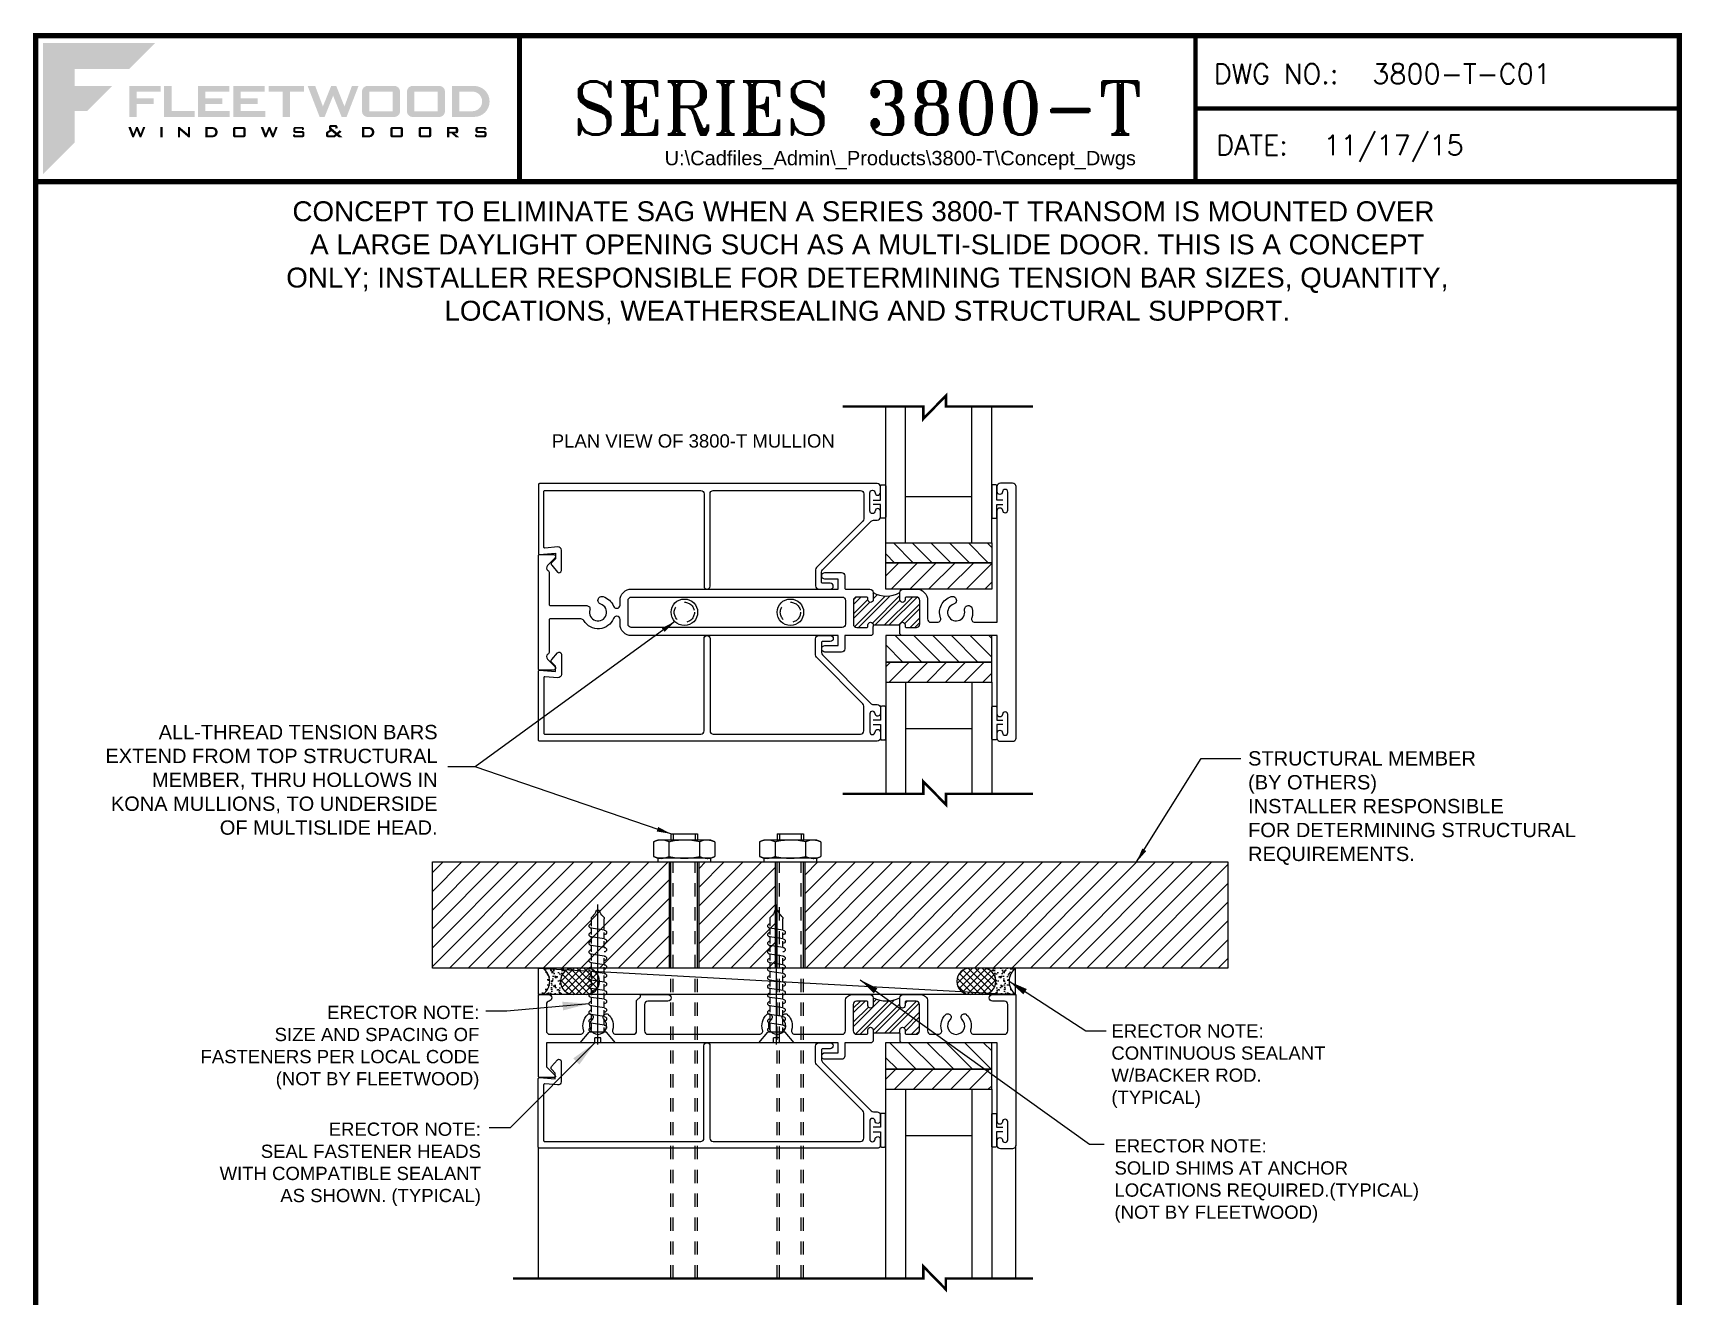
# Model space of a CAD drawing. Extents: x -8.2 to 7.4, y 38.5 to 59.2.
# Drawn here: x -8.16 to 7.39, y 47.28 to 59.18 of the extents above; entities that cross this region are included whole.
import ezdxf
from ezdxf.enums import TextEntityAlignment as Align

# ---------------------------------------------------------------- set-up
doc = ezdxf.new("R2010")
doc.units = 0
doc.header["$MEASUREMENT"] = 0
doc.linetypes.add('HIDDEN', pattern=[0.075, 0.05, -0.025])
doc.linetypes.add('HIDDEN2', pattern=[0.1875, 0.125, -0.0625])
doc.layers.get('0').update_dxf_attribs({"linetype": 'CONTINUOUS'})
for name, color, linetype in [('DIM', 7, 'CONTINUOUS'), ('FRAME', 1, 'CONTINUOUS'), ('GASKET', 1, 'CONTINUOUS'), ('GLASS', 7, 'CONTINUOUS'), ('HATCH1', 4, 'CONTINUOUS'), ('MISC', 7, 'CONTINUOUS'), ('SEAL', 7, 'CONTINUOUS'), ('SEALANT', 1, 'CONTINUOUS'), ('SETTING BLOCKS', 7, 'CONTINUOUS'), ('TEXT', 7, 'CONTINUOUS')]:
    doc.layers.add(name, color=color, linetype=linetype)
doc.styles.add('ROMANS', font='romans')
doc.styles.add('ROMANT', font='romant')
doc.styles.get("Standard").update_dxf_attribs({"font": 'arial.ttf'})
doc.dimstyles.new('ARROW', dxfattribs={"dimscale": 24, "dimtxt": 0.18, "dimasz": 0.25, "dimexe": 0.18, "dimexo": 0.0625, "dimgap": 0.09, "dimtad": 0, "dimtih": 1, "dimtoh": 1, "dimdec": 4, "dimzin": 0, "dimdsep": 46, "dimtxsty": 'Standard', "dimcen": 0.09, "dimadec": 0, "dimazin": 0, "dimtfac": 1, "dimtdec": 4, "dimtofl": 0, "dimtmove": 0, "dimatfit": 3, "dimfxl": 0, "dimtolj": 1, "dimtzin": 0, "dimarcsym": 0})
doc.dimstyles.new('FULL SCALE', dxfattribs={"dimscale": 0.75, "dimtxt": 0.18, "dimasz": 0.18, "dimexe": 0.18, "dimexo": 0.0625, "dimgap": 0.09, "dimtad": 0, "dimtih": 1, "dimtoh": 1, "dimdec": 3, "dimzin": 0, "dimdsep": 46, "dimtxsty": 'Standard', "dimcen": 0.09, "dimadec": 0, "dimazin": 0, "dimtfac": 1, "dimtdec": 3, "dimtofl": 0, "dimtmove": 0, "dimatfit": 3, "dimfxl": 0, "dimtolj": 1, "dimtzin": 0, "dimarcsym": 0})
doc.dimstyles.get("Standard").update_dxf_attribs({"dimtxt": 0.18, "dimasz": 0.18, "dimexe": 0.18, "dimexo": 0.0625, "dimgap": 0.09, "dimtad": 0, "dimtih": 1, "dimtoh": 1, "dimdec": 4, "dimzin": 0, "dimdsep": 46, "dimtxsty": 'Standard', "dimcen": 0.09, "dimadec": 0, "dimazin": 0, "dimtfac": 1, "dimtdec": 4, "dimtofl": 0, "dimtmove": 0, "dimatfit": 3, "dimfxl": 0, "dimtolj": 1, "dimtzin": 0, "dimarcsym": 0})

# ---------------------------------------------------------------- blocks, each defined once
blk = doc.blocks.new('3805 BLOCK FRAME')
h = blk.add_hatch()
h.set_pattern_fill('ANSI32', color=256, scale=0.25, style=0)
h.set_pattern_definition([(45, (-4.16348, -5.189), (-0.0662913, 0.0662913), []), (45, (-4.11928, -5.189), (-0.0662913, 0.0662913), [])])
h.paths.add_polyline_path([(-0.819, 1.361, 0.414214), (-0.85, 1.392), (-0.946, 1.392, 0.414214), (-0.956, 1.382), (-0.956, 1.351, -0.414214), (-0.98, 1.326, -0.414214), (-1.005, 1.351), (-1.005, 1.423, -0.235384), (-1.256, 1.423), (-1.256, 1.351, -0.414214), (-1.282, 1.326, -0.414214), (-1.306, 1.351), (-1.306, 1.382, 0.414214), (-1.316, 1.392), (-1.413, 1.392, 0.414214), (-1.444, 1.361), (-1.444, 1.111, 0.414214), (-1.413, 1.08), (-1.316, 1.08, 0.414214), (-1.306, 1.09), (-1.306, 1.121, -0.414214), (-1.282, 1.146, -0.414214), (-1.256, 1.121), (-1.256, 1.09), (-1.005, 1.09), (-1.005, 1.121, -0.414214), (-0.98, 1.146, -0.414214), (-0.956, 1.121), (-0.956, 1.09, 0.414214), (-0.946, 1.08), (-0.85, 1.08, 0.414214), (-0.819, 1.111)])
for q in [(-1.256, 1.09), (-1.005, 1.015)]:
    blk.add_line((-1.005, 1.09), q)
blk.add_lwpolyline([(-3.452, 1.454), (-3.193, 1.454, -0.414214), (-3.162, 1.423, -0.414214), (-3.193, 1.392), (-3.381, 1.392, 0.414214), (-3.412, 1.361), (-3.412, 1.111, 0.414214), (-3.381, 1.08), (-2.329, 1.08, 0.5024), (-2.299, 1.12, -0.280293), (-2.262, 1.264, -0.498955), (-2.213, 1.256, -0.334263), (-2.219, 1.219, 2.470836), (-2.106, 1.219, -0.334263), (-2.112, 1.256, -0.498955), (-2.063, 1.264, -0.280293), (-2.026, 1.12, 0.5024), (-1.996, 1.08), (-1.549, 1.08, 0.414214), (-1.518, 1.111), (-1.518, 1.392, -0.414214), (-1.456, 1.454), (-1.287, 1.454, -0.414214), (-1.256, 1.423), (-1.256, 1.351, -0.414214), (-1.282, 1.326, -0.414214), (-1.306, 1.351), (-1.306, 1.382, 0.414214), (-1.316, 1.392), (-1.413, 1.392, 0.414214), (-1.444, 1.361), (-1.444, 1.111, 0.414214), (-1.413, 1.08), (-1.316, 1.08, 0.414214), (-1.306, 1.09), (-1.306, 1.121, -0.414214), (-1.282, 1.146, -0.414214), (-1.256, 1.121), (-1.256, 1.09), (-1.256, 1.015), (-1.271, 1), (-1.524, 1), (-1.524, 0.875, -0.414214), (-1.556, 0.844), (-1.711, 0.844, -0.414214), (-1.742, 0.875, -0.414214), (-1.711, 0.906), (-1.586, 0.906), (-1.586, 1), (-4.338, 1), (-4.338, 0.776, 0.198912), (-4.335, 0.769), (-4.255, 0.69, -0.668179), (-4.263, 0.673), (-4.403, 0.673, -0.414214), (-4.412, 0.683), (-4.412, 1.444, -0.414214), (-4.403, 1.454), (-4.319, 1.454, -0.414214), (-4.287, 1.423, -0.358249), (-4.312, 1.393, 0.358249), (-4.338, 1.362), (-4.338, 1.111, 0.414214), (-4.306, 1.08), (-4.017, 1.08, 0.5024), (-3.987, 1.12, -0.280293), (-3.95, 1.264, -0.498955), (-3.901, 1.256), (-3.901, 1.256, -0.334263), (-3.907, 1.219, 2.470836), (-3.794, 1.219, -0.334263), (-3.8, 1.256), (-3.8, 1.256, -0.498955), (-3.751, 1.264, -0.280293), (-3.714, 1.12, 0.5024), (-3.684, 1.08), (-3.518, 1.08, 0.414214), (-3.487, 1.111), (-3.487, 1.399), (-3.452, 1.434)], format="xyb", close=True)
blk.add_lwpolyline([(-1.005, 1.09), (-1.005, 1.121, -0.414214), (-0.98, 1.146, -0.414214), (-0.956, 1.121), (-0.956, 1.09, 0.414214), (-0.946, 1.08), (-0.85, 1.08, 0.414214), (-0.819, 1.111), (-0.819, 1.361, 0.414214), (-0.85, 1.392), (-0.946, 1.392, 0.414214), (-0.956, 1.382), (-0.956, 1.351, -0.414214), (-0.98, 1.326), (-0.98, 1.326, -0.414214), (-1.005, 1.351), (-1.005, 1.423, -0.414214), (-0.975, 1.454), (-0.806, 1.454, -0.414214), (-0.744, 1.392), (-0.744, 1.111, 0.414214), (-0.712, 1.08), (-0.641, 1.08, 0.5024), (-0.611, 1.12, -0.280293), (-0.574, 1.264, -0.498955), (-0.525, 1.256), (-0.525, 1.256, -0.334263), (-0.531, 1.219, 2.470836), (-0.418, 1.219, -0.334263), (-0.424, 1.256, -0.498955), (-0.375, 1.264, -0.280293), (-0.338, 1.12, 0.5024), (-0.308, 1.08), (-0.018, 1.08, 0.414214), (0.013, 1.111), (0.013, 1.361, 0.414214), (-0.018, 1.392), (-0.131, 1.392, -0.414214), (-0.162, 1.423, -0.414214), (-0.131, 1.454), (0.088, 1.454), (0.088, 0.031, -0.414214), (0.056, 0), (-0.056, 0, -0.414214), (-0.087, 0.031), (-0.087, 0.083, -0.414214), (-0.062, 0.107), (-0.062, 0.107, -0.399638), (-0.038, 0.084, 0.399638), (-0.013, 0.06), (-0.013, 0.06, 0.414214), (0.013, 0.085), (0.013, 0.255, 0.414214), (-0.013, 0.28), (-0.013, 0.28, 0.399638), (-0.038, 0.256, -0.399638), (-0.062, 0.232, -0.414214), (-0.087, 0.257), (-0.087, 0.309), (-0.087, 1), (-0.99, 1), (-1.005, 1.015)], format="xyb")
blk.add_arc((-1.131, 1.675), 0.281, 243.5092, 296.4908)
blk = doc.blocks.new('A$C3BF656AD')
at = {"layer": 'SETTING BLOCKS'}
h = blk.add_hatch(dxfattribs=at)
h.set_pattern_fill('ANSI31', color=256, scale=0.25, angle=90, style=0)
h.set_pattern_definition([(135, (0.820812, -8.054306), (-0.02209709, -0.02209709), [])])
h.paths.add_polyline_path([(0, 0.0625), (0.25, 0.0625), (0.25, 0.1095), (0, 0.1095)])
h = blk.add_hatch(dxfattribs=at)
h.set_pattern_fill('ANSI31', color=256, scale=0.25, style=0)
h.set_pattern_definition([(45, (-2.098375, -8.085556), (-0.02209709, 0.02209709), [])])
h.paths.add_polyline_path([(0, 0), (0.25, 0), (0.25, 0.0625), (0, 0.0625)])
for points in [[(0, 0.0625), (0, 0.1095), (0.25, 0.1095), (0.25, 0.0625)], [(0, 0), (0, 0.0625), (0.25, 0.0625), (0.25, 0)]]:
    blk.add_lwpolyline(points, close=True, dxfattribs=at)
blk = doc.blocks.new('3806 MULLION')
h = blk.add_hatch()
h.set_pattern_fill('ANSI32', color=256, scale=0.25, style=0)
h.set_pattern_definition([(45, (-1.96831, -4.979215), (-0.0662913, 0.0662913), []), (45, (-1.92411, -4.979215), (-0.0662913, 0.0662913), [])])
h.paths.add_polyline_path([(-1.369, 0.094, -0.414214), (-1.394, 0.118), (-1.394, 0.134, 0.414214), (-1.404, 0.144), (-1.5, 0.144, 0.414214), (-1.531, 0.113), (-1.531, -0.113, 0.414214), (-1.5, -0.143), (-1.404, -0.143, 0.414214), (-1.394, -0.133), (-1.394, -0.118, -0.414214), (-1.369, -0.094, -0.414214), (-1.344, -0.118), (-1.093, -0.118, -0.414214), (-1.068, -0.094, -0.414214), (-1.043, -0.118), (-1.043, -0.133, 0.414214), (-1.033, -0.143), (-0.937, -0.143, 0.414214), (-0.906, -0.113), (-0.906, 0.113, 0.414214), (-0.937, 0.144), (-1.033, 0.144, 0.414214), (-1.043, 0.134), (-1.043, 0.118, -0.414214), (-1.068, 0.094, -0.414214), (-1.093, 0.118), (-1.093, 0.188, -0.275826), (-1.344, 0.188), (-1.344, 0.118, -0.414214)])
for p, q in [((-1.344, -0.118), (-1.093, -0.118)), ((-1.344, -0.203), (-1.344, -0.133))]:
    blk.add_line(p, q)
for points in [[(-1.093, -0.133), (-1.093, -0.118, -0.414214), (-1.068, -0.094, -0.414214), (-1.043, -0.118), (-1.043, -0.133, 0.414214), (-1.033, -0.143), (-0.937, -0.143, 0.414214), (-0.906, -0.113), (-0.906, 0.113, 0.414214), (-0.937, 0.144), (-1.033, 0.144, 0.414214), (-1.043, 0.134), (-1.043, 0.118, -0.414214), (-1.068, 0.094, -0.414214), (-1.093, 0.118), (-1.093, 0.188, -0.414214), (-1.062, 0.219), (-0.937, 0.219, -0.414214), (-0.831, 0.113), (-0.831, -0.062, 0.414214), (-0.8, -0.094), (-0.738, -0.094, 0.517938), (-0.709, -0.052, -0.42659), (-0.608, 0.149, -0.510157), (-0.56, 0.113), (-0.56, 0.112, -0.323599), (-0.586, 0.077, 2.284894), (-0.483, 0.018, -0.323599), (-0.466, 0.058), (-0.465, 0.058, -0.510157), (-0.41, 0.035, -0.142368), (-0.415, -0.052, 0.517938), (-0.386, -0.094), (-0.175, -0.094), (-0.175, 0.91), (-0.175, 0.961, -0.414214), (-0.15, 0.986, -0.399638), (-0.125, 0.962, 0.399638), (-0.1, 0.939), (-0.1, 0.939, 0.414214), (-0.075, 0.964), (-0.075, 1.134, 0.414214), (-0.1, 1.159), (-0.1, 1.159, 0.399638), (-0.125, 1.135, -0.399638), (-0.15, 1.111), (-0.15, 1.111, -0.414214), (-0.175, 1.136), (-0.175, 1.188, -0.414214), (-0.144, 1.219), (-0.031, 1.219, -0.414214), (0, 1.188), (0, 0), (0, -1.188, -0.414214), (-0.031, -1.219), (-0.144, -1.219, -0.414214), (-0.175, -1.188), (-0.175, -1.136, -0.414214), (-0.15, -1.111), (-0.15, -1.111, -0.399638), (-0.125, -1.135, 0.399638), (-0.1, -1.159), (-0.1, -1.159, 0.414214), (-0.075, -1.133), (-0.075, -0.964, 0.414214), (-0.1, -0.938), (-0.1, -0.938, 0.399638), (-0.125, -0.962, -0.399638), (-0.15, -0.986, -0.414214), (-0.175, -0.961), (-0.175, -0.909), (-0.175, -0.219), (-1.078, -0.219), (-1.093, -0.203)], [(-3.625, -0.143, -0.414214), (-3.656, -0.113), (-3.656, 0.113, -0.414214), (-3.625, 0.144), (-1.637, 0.144, -0.414214), (-1.606, 0.113), (-1.606, -0.113, -0.414214), (-1.637, -0.143)]]:
    blk.add_lwpolyline(points, format="xyb", close=True)
blk.add_lwpolyline([(-1.344, -0.203), (-1.359, -0.219), (-1.612, -0.219), (-1.612, -0.344, -0.414214), (-1.643, -0.374), (-1.799, -0.374, -0.414214), (-1.83, -0.344, -0.414214), (-1.799, -0.312), (-1.674, -0.312), (-1.674, -0.219), (-3.625, -0.219, -0.414214), (-3.731, -0.113), (-3.731, -0.068, 0.414214), (-3.762, -0.037), (-3.764, -0.037, 0.308174), (-3.793, -0.057, -0.627979), (-4.073, -0.078, 0.267949), (-4.1, -0.062), (-4.39, -0.062, 0.414214), (-4.4, -0.072), (-4.4, -0.37, -0.237131), (-4.413, -0.395, 0.457629), (-4.416, -0.441), (-4.346, -0.511, -0.668179), (-4.36, -0.546), (-4.49, -0.546, -0.414214), (-4.5, -0.535), (-4.5, 0), (-4.5, 0.536, -0.414214), (-4.49, 0.546), (-4.36, 0.546, -0.668179), (-4.346, 0.511), (-4.416, 0.441, 0.457629), (-4.413, 0.395, -0.237131), (-4.4, 0.37), (-4.4, 0.073, 0.414214), (-4.39, 0.063), (-4.045, 0.063, -0.500407), (-4.016, 0.023, 2.386509), (-3.914, 0.077, -0.326072), (-3.94, 0.113, -0.502305), (-3.892, 0.149, -0.227368), (-3.793, 0.057, 0.308174), (-3.764, 0.038), (-3.762, 0.038, 0.414214), (-3.731, 0.069), (-3.731, 0.113, -0.414214), (-3.625, 0.219), (-1.674, 0.219), (-1.674, 0.313), (-1.799, 0.313, -0.414214), (-1.83, 0.344, -0.414214), (-1.799, 0.375), (-1.643, 0.375, -0.414214), (-1.612, 0.344), (-1.612, 0.228, 0.414214), (-1.602, 0.219), (-1.375, 0.219, -0.414214), (-1.344, 0.188), (-1.344, 0.118, -0.414214), (-1.369, 0.094, -0.414214), (-1.394, 0.118), (-1.394, 0.134, 0.414214), (-1.404, 0.144), (-1.5, 0.144, 0.414214), (-1.531, 0.113), (-1.531, -0.113, 0.414214), (-1.5, -0.143), (-1.404, -0.143, 0.414214), (-1.394, -0.133), (-1.394, -0.118, -0.414214), (-1.369, -0.094, -0.414214), (-1.344, -0.118), (-1.344, -0.133)], format="xyb")
blk.add_arc((-1.219, 0.398), 0.245, 239.1595, 300.8405)
blk = doc.blocks.new('3801 1 INCH GLASS STOP')
blk.add_lwpolyline([(2.741, 0.327, -0.414214), (2.769, 0.299, -0.414214), (2.741, 0.271), (2.669, 0.271, 0.414214), (2.659, 0.261), (2.659, 0.167, 0.198912), (2.668, 0.145), (3.128, -0.315, 0.198912), (3.15, -0.324), (3.183, -0.324, -0.414214), (3.214, -0.355), (3.214, -0.408, -0.414214), (3.189, -0.433, -0.399638), (3.164, -0.41, 0.400364), (3.139, -0.386, 0.414214), (3.114, -0.411), (3.114, -0.581, 0.414214), (3.139, -0.606), (3.139, -0.606, 0.399638), (3.164, -0.582, -0.399638), (3.189, -0.558, -0.414214), (3.214, -0.583), (3.214, -0.637, -0.414214), (3.183, -0.668), (-0.001, -0.668, -0.414214), (-0.011, -0.658), (-0.011, -0.01, -0.440011), (0, 0), (0.149, -0.013), (0.149, 0.04), (0.115, 0.074, -0.395486), (0.114, 0.102), (0.17, 0.165, -0.691708), (0.205, 0.152), (0.205, -0.04, -0.440011), (0.171, -0.071), (0.05, -0.061, 0.440011), (0.039, -0.071), (0.039, -0.593, 0.414214), (0.049, -0.603), (1.52, -0.603, 0.414214), (1.551, -0.572), (1.551, 0.299, -0.414214), (1.579, 0.327, -0.414214), (1.607, 0.299), (1.607, -0.572, 0.414214), (1.638, -0.603), (3.027, -0.603, 0.414214), (3.058, -0.572), (3.058, -0.337, 0.198912), (3.049, -0.315), (2.612, 0.122, -0.198912), (2.603, 0.144), (2.603, 0.296, -0.414214), (2.634, 0.327)], format="xyb", close=True)
blk = doc.blocks.new('Flat_HD_#8x1p25')
at = {"linetype": 'Continuous'}
for p, q in [((5.13, 5.466), (5.062, 5.466)), ((5.169, 5.341), (5.151, 5.47)), ((5.211, 5.466), (5.151, 5.466)), ((5.251, 5.341), (5.232, 5.47)), ((5.293, 5.466), (5.232, 5.466)), ((5.332, 5.341), (5.313, 5.47)), ((5.374, 5.466), (5.314, 5.466)), ((5.413, 5.341), (5.395, 5.47)), ((5.455, 5.466), (5.395, 5.466)), ((5.495, 5.341), (5.476, 5.47)), ((5.537, 5.466), (5.476, 5.466)), ((5.576, 5.341), (5.557, 5.47)), ((5.618, 5.466), (5.558, 5.466)), ((5.658, 5.341), (5.639, 5.47)), ((5.699, 5.466), (5.639, 5.466)), ((5.739, 5.341), (5.72, 5.47)), ((5.781, 5.466), (5.72, 5.466)), ((5.82, 5.341), (5.802, 5.47)), ((5.862, 5.466), (5.802, 5.466)), ((5.902, 5.341), (5.883, 5.47)), ((5.943, 5.466), (5.883, 5.466)), ((5.983, 5.341), (5.964, 5.47)), ((6.025, 5.466), (5.965, 5.466)), ((6.064, 5.341), (6.046, 5.47)), ((6.106, 5.466), (6.046, 5.466)), ((6.13, 5.449), (6.127, 5.47)), ((6.13, 5.466), (6.127, 5.466)), ((4.98, 5.411), (4.98, 5.399)), ((5.169, 5.344), (5.062, 5.344)), ((5.25, 5.344), (5.19, 5.344)), ((5.332, 5.344), (5.272, 5.344)), ((5.494, 5.344), (5.434, 5.344)), ((5.576, 5.344), (5.516, 5.344)), ((5.657, 5.344), (5.597, 5.344)), ((5.738, 5.344), (5.678, 5.344)), ((5.82, 5.344), (5.76, 5.344)), ((5.901, 5.344), (5.841, 5.344)), ((5.982, 5.344), (5.922, 5.344)), ((6.064, 5.344), (6.004, 5.344)), ((6.13, 5.344), (6.085, 5.344))]:
    blk.add_line(p, q, dxfattribs=at)
for p, q in [((6.23, 5.571), (6.13, 5.487)), ((6.13, 5.323), (6.13, 5.487)), ((6.23, 5.432), (6.23, 5.571)), ((6.247, 5.405), (4.926, 5.405)), ((6.23, 5.239), (6.13, 5.323)), ((6.185, 5.378), (6.185, 5.432)), ((6.23, 5.432), (6.185, 5.432)), ((6.23, 5.378), (6.185, 5.378)), ((6.23, 5.239), (6.23, 5.378))]:
    blk.add_line(p, q)
for centre, radius, start, end in [((4.94, 5.542), 0.131, 290.7051, 318.8501), ((5.062, 5.436), 0.03, 90, 138.8501), ((5.13, 5.466), 0.0211, 0, 180), ((5.13, 5.466), 0.0211, 0, 180), ((5.211, 5.466), 0.0211, 0, 180), ((5.293, 5.466), 0.0211, 0, 180), ((5.293, 5.466), 0.0211, 0, 180), ((5.374, 5.466), 0.0211, 0, 180), ((5.374, 5.466), 0.0211, 0, 180), ((5.455, 5.466), 0.0211, 0, 180), ((5.537, 5.466), 0.0211, 0, 180), ((5.537, 5.466), 0.0211, 0, 180), ((5.618, 5.466), 0.0211, 0, 180), ((5.618, 5.466), 0.0211, 0, 180), ((5.699, 5.466), 0.0211, 0, 180), ((5.781, 5.466), 0.0211, 0, 180), ((5.862, 5.466), 0.0211, 0, 180), ((5.862, 5.466), 0.0211, 0, 180), ((5.943, 5.466), 0.0211, 0, 180), ((6.025, 5.466), 0.0211, 0, 180), ((6.025, 5.466), 0.0211, 0, 180), ((6.106, 5.466), 0.0211, 0, 180), ((6.106, 5.466), 0.0211, 0, 180), ((4.988, 5.411), 0.00861, 101.7651, 180), ((4.988, 5.399), 0.00861, 180, 258.2349), ((4.94, 5.268), 0.131, 41.1499, 69.2949), ((5.062, 5.374), 0.03, 221.1499, 270), ((5.19, 5.344), 0.0211, 180, 0), ((5.272, 5.344), 0.0211, 180, 0), ((5.353, 5.344), 0.0211, 180, 0), ((5.434, 5.344), 0.0211, 180, 0), ((5.516, 5.344), 0.0211, 180, 0), ((5.597, 5.344), 0.0211, 180, 0), ((5.678, 5.344), 0.0211, 180, 0), ((5.76, 5.344), 0.0211, 180, 0), ((5.841, 5.344), 0.0211, 180, 0), ((5.922, 5.344), 0.0211, 180, 0), ((6.004, 5.344), 0.0211, 180, 0), ((6.085, 5.344), 0.0211, 180, 0)]:
    blk.add_arc(centre, radius, start, end, dxfattribs=at)
blk = doc.blocks.new('A$C55F52D07')
at = {"xscale": -1}
blk.add_blockref('Flat_HD_#8x1p25', (6.247, -5.239), dxfattribs=at)
blk = doc.blocks.new('Fleetwood_Logo_6-10-15')
h = blk.add_hatch(color=154)
h.dxf.hatch_style = 1
h.paths.add_polyline_path([(0.2526, -0.0017), (0.0019, -0.0017), (0.0019, -0.2942), (0.0725, -0.2236), (0.0725, -0.1535), (0.1007, -0.1535), (0.1567, -0.0976), (0.0725, -0.0976), (0.0725, -0.0596), (0.1946, -0.0596)])
h = blk.add_hatch(color=252)
h.dxf.hatch_style = 1
h.paths.add_polyline_path([(0.2487, -0.1256), (0.2112, -0.1256), (0.2112, -0.1102), (0.2647, -0.1102), (0.2647, -0.0976), (0.1946, -0.0976), (0.1946, -0.1667), (0.2112, -0.1667), (0.2112, -0.1377), (0.2487, -0.1377)])
h = blk.add_hatch(color=252)
h.dxf.hatch_style = 1
h.paths.add_polyline_path([(0.2886, -0.0976), (0.272, -0.0976), (0.272, -0.1667), (0.3401, -0.1667), (0.3401, -0.1535), (0.2886, -0.1535)])
h = blk.add_hatch(color=252)
h.dxf.hatch_style = 1
h.paths.add_polyline_path([(0.4175, -0.0976), (0.3474, -0.0976), (0.3474, -0.1667), (0.4185, -0.1667), (0.4185, -0.1534), (0.364, -0.1534), (0.364, -0.1377), (0.4015, -0.1377), (0.4015, -0.1256), (0.364, -0.1256), (0.364, -0.1102), (0.4175, -0.1102)])
h = blk.add_hatch(color=252)
h.dxf.hatch_style = 1
h.paths.add_polyline_path([(0.4965, -0.0976), (0.4264, -0.0976), (0.4264, -0.1667), (0.4975, -0.1667), (0.4975, -0.1534), (0.443, -0.1534), (0.443, -0.1377), (0.4804, -0.1377), (0.4804, -0.1256), (0.443, -0.1256), (0.443, -0.1102), (0.4965, -0.1102)])
h = blk.add_hatch(color=252)
h.dxf.hatch_style = 1
h.paths.add_polyline_path([(0.5842, -0.0976), (0.5054, -0.0976), (0.5054, -0.1102), (0.5365, -0.1102), (0.5365, -0.1667), (0.5531, -0.1667), (0.5531, -0.1102), (0.5842, -0.1102)])
h = blk.add_hatch(color=252)
h.dxf.hatch_style = 1
h.paths.add_polyline_path([(0.6089, -0.0976), (0.5921, -0.0976), (0.6188, -0.1667), (0.63, -0.1667), (0.6489, -0.1192), (0.6679, -0.1667), (0.6789, -0.1667), (0.7056, -0.0976), (0.6908, -0.0976), (0.6742, -0.1433), (0.6558, -0.0976), (0.6446, -0.0976), (0.6261, -0.1433)])
h = blk.add_hatch(color=252)
h.dxf.hatch_style = 1
h.paths.add_polyline_path([(0.7853, -0.0976), (0.726, -0.0976, 0.414214), (0.7133, -0.1102), (0.7133, -0.154, 0.414214), (0.726, -0.1667), (0.7853, -0.1667, 0.414214), (0.798, -0.154), (0.798, -0.1102, 0.414214)])
h.paths.add_polyline_path([(0.7819, -0.1102), (0.7819, -0.154), (0.7294, -0.154), (0.7294, -0.1102)], flags=16)
h = blk.add_hatch(color=252)
h.dxf.hatch_style = 1
h.paths.add_polyline_path([(0.8856, -0.0976), (0.8262, -0.0976, 0.414214), (0.8136, -0.1102), (0.8136, -0.154, 0.414214), (0.8262, -0.1667), (0.8856, -0.1667, 0.414214), (0.8982, -0.154), (0.8982, -0.1102, 0.414214)])
h.paths.add_polyline_path([(0.8822, -0.1102), (0.8822, -0.154), (0.8296, -0.154), (0.8296, -0.1102)], flags=16)
h = blk.add_hatch(color=252)
h.dxf.hatch_style = 1
h.paths.add_polyline_path([(0.9632, -0.0976), (0.914, -0.0976), (0.914, -0.1667), (0.9632, -0.1667, 1)])
h.paths.add_polyline_path([(0.9301, -0.1102), (0.9593, -0.1102, -1), (0.9593, -0.154), (0.9301, -0.154)], flags=16)
h = blk.add_hatch(color=7)
h.dxf.hatch_style = 1
h.paths.add_polyline_path([(0.2301, -0.1891), (0.2251, -0.1891), (0.2196, -0.2043), (0.2134, -0.1891), (0.2097, -0.1891), (0.2035, -0.2043), (0.1978, -0.1891), (0.1922, -0.1891), (0.2011, -0.2121), (0.2048, -0.2121), (0.2112, -0.1963), (0.2175, -0.2121), (0.2212, -0.2121)])
h = blk.add_hatch(color=7)
h.dxf.hatch_style = 1
h.paths.add_polyline_path([(0.2691, -0.1891), (0.2637, -0.1891), (0.2637, -0.2118), (0.2637, -0.2121), (0.2691, -0.2121)])
h = blk.add_hatch(color=7)
h.dxf.hatch_style = 1
h.paths.add_polyline_path([(0.3077, -0.1964), (0.3259, -0.2121), (0.3298, -0.2121), (0.3298, -0.1891), (0.325, -0.1891), (0.325, -0.2047), (0.3067, -0.1891), (0.3029, -0.1891), (0.3029, -0.2121), (0.3077, -0.2121)])
h = blk.add_hatch(color=7)
h.dxf.hatch_style = 1
h.paths.add_polyline_path([(0.3801, -0.1891), (0.3637, -0.1891), (0.3637, -0.2121), (0.3801, -0.2121, 1)])
h.paths.add_polyline_path([(0.3691, -0.2079), (0.3691, -0.1933), (0.3788, -0.1933, -1), (0.3788, -0.2079)], flags=16)
h = blk.add_hatch(color=7)
h.dxf.hatch_style = 1
h.paths.add_polyline_path([(0.4537, -0.2079), (0.4537, -0.1933, 0.414214), (0.4495, -0.1891), (0.4297, -0.1891, 0.414214), (0.4255, -0.1933), (0.4255, -0.2079, 0.414214), (0.4297, -0.2121), (0.4495, -0.2121, 0.414214)])
h.paths.add_polyline_path([(0.4308, -0.2079), (0.4308, -0.1933), (0.4484, -0.1933), (0.4484, -0.2079)], flags=16)
h = blk.add_hatch(color=7)
h.dxf.hatch_style = 1
h.paths.add_polyline_path([(0.5253, -0.1891), (0.5203, -0.1891), (0.5148, -0.2043), (0.5087, -0.1891), (0.5049, -0.1891), (0.4988, -0.2043), (0.493, -0.1891), (0.4874, -0.1891), (0.4963, -0.2121), (0.5001, -0.2121), (0.5064, -0.1963), (0.5127, -0.2121), (0.5164, -0.2121)])
h = blk.add_hatch(color=7)
h.dxf.hatch_style = 1
h.paths.add_polyline_path([(0.5801, -0.1891), (0.5643, -0.1891, 0.414214), (0.56, -0.1933), (0.56, -0.1981, 0.414214), (0.5643, -0.2024), (0.58, -0.2024), (0.58, -0.2078), (0.5637, -0.2078), (0.5637, -0.2052), (0.5591, -0.2062), (0.5591, -0.2078, 0.414214), (0.5634, -0.2121), (0.5805, -0.2121, 0.414214), (0.5848, -0.2078), (0.5848, -0.2024, 0.414214), (0.5805, -0.1982), (0.5648, -0.1982), (0.5648, -0.193), (0.5798, -0.193), (0.5798, -0.1958), (0.5843, -0.1948), (0.5843, -0.1933, 0.414214)])
h = blk.add_hatch(color=7)
h.dxf.hatch_style = 1
h.paths.add_polyline_path([(0.645, -0.1913, -0.222262), (0.6447, -0.1906), (0.6447, -0.1892), (0.6535, -0.1892), (0.6535, -0.193), (0.6587, -0.1918), (0.6587, -0.189, 0.414214), (0.6544, -0.1847), (0.6437, -0.1847, 0.414214), (0.6394, -0.189), (0.6394, -0.1922, 0.222262), (0.6407, -0.1948), (0.6415, -0.1955), (0.6345, -0.1998, 0.260684), (0.6329, -0.2027), (0.6329, -0.2078, 0.414214), (0.6372, -0.2121), (0.6514, -0.2121, 0.17577), (0.6536, -0.2113), (0.657, -0.2085), (0.6614, -0.2121), (0.6699, -0.2121), (0.6613, -0.2049), (0.6676, -0.1997), (0.6637, -0.1964), (0.6574, -0.2017)])
h.paths.add_polyline_path([(0.6532, -0.2052), (0.6509, -0.2072, -0.17577), (0.6502, -0.2074), (0.6382, -0.2074), (0.6382, -0.2033, -0.260684), (0.6387, -0.2025), (0.6451, -0.1985)], flags=16)
h = blk.add_hatch(color=7)
h.dxf.hatch_style = 1
h.paths.add_polyline_path([(0.7294, -0.1891), (0.713, -0.1891), (0.713, -0.2121), (0.7294, -0.2121, 1)])
h.paths.add_polyline_path([(0.7184, -0.2079), (0.7184, -0.1933), (0.7281, -0.1933, -1), (0.7281, -0.2079)], flags=16)
h = blk.add_hatch(color=7)
h.dxf.hatch_style = 1
h.paths.add_polyline_path([(0.8045, -0.2079), (0.8045, -0.1933, 0.414214), (0.8003, -0.1891), (0.7805, -0.1891, 0.414214), (0.7763, -0.1933), (0.7763, -0.2079, 0.414214), (0.7805, -0.2121), (0.8003, -0.2121, 0.414214)])
h.paths.add_polyline_path([(0.7816, -0.2079), (0.7816, -0.1933), (0.7992, -0.1933), (0.7992, -0.2079)], flags=16)
h = blk.add_hatch(color=7)
h.dxf.hatch_style = 1
h.paths.add_polyline_path([(0.8678, -0.2079), (0.8678, -0.1933, 0.414214), (0.8636, -0.1891), (0.8438, -0.1891, 0.414214), (0.8396, -0.1933), (0.8396, -0.2079, 0.414214), (0.8438, -0.2121), (0.8636, -0.2121, 0.414214)])
h.paths.add_polyline_path([(0.8449, -0.2079), (0.8449, -0.1933), (0.8624, -0.1933), (0.8624, -0.2079)], flags=16)
h = blk.add_hatch(color=7)
h.dxf.hatch_style = 1
h.paths.add_polyline_path([(0.9277, -0.1993), (0.9277, -0.1933, 0.414214), (0.9235, -0.1891), (0.9028, -0.1891), (0.9028, -0.2121), (0.9082, -0.2121), (0.9082, -0.2035), (0.9131, -0.2035), (0.9224, -0.2121), (0.9303, -0.2121), (0.9197, -0.2035), (0.9235, -0.2035, 0.414214)])
h.paths.add_polyline_path([(0.9082, -0.1993), (0.9082, -0.1933), (0.9214, -0.1933, -0.414214), (0.9224, -0.1943), (0.9224, -0.1983, -0.414214), (0.9214, -0.1993)], flags=16)
h = blk.add_hatch(color=7)
h.dxf.hatch_style = 1
h.paths.add_polyline_path([(0.9867, -0.1982), (0.971, -0.1982), (0.971, -0.193), (0.9859, -0.193), (0.9859, -0.1958), (0.9905, -0.1948), (0.9905, -0.1933, 0.414214), (0.9863, -0.1891), (0.9705, -0.1891, 0.414214), (0.9662, -0.1933), (0.9662, -0.1981, 0.414214), (0.9705, -0.2024), (0.9862, -0.2024), (0.9862, -0.2078), (0.9699, -0.2078), (0.9699, -0.2052), (0.9653, -0.2062), (0.9653, -0.2078, 0.414214), (0.9696, -0.2121), (0.9867, -0.2121, 0.414214), (0.991, -0.2078), (0.991, -0.2024, 0.414214)])
blk = doc.blocks.new('TITLE-NO-SCALE')
at = {"const_width": 0.025}
blk.add_lwpolyline([(7.7625, 0.5125), (7.7625, 10.3245), (0.0125, 10.3245), (0.0125, 0.0125), (5.513, 0.0125), (5.513, 0.5125)], close=True, dxfattribs=at)
for points, const_width in [([(2.2937, 10.3245), (2.2937, 9.637)], 0.025), ([(5.4812, 9.637), (5.4812, 10.3245)], 0.02), ([(5.4812, 9.9808), (7.7625, 9.9808)], 0.02), ([(0.0125, 9.637), (7.7625, 9.637)], 0.025)]:
    blk.add_lwpolyline(points, dxfattribs=dict(const_width=const_width))
at = {"xscale": 2.114572956324708, "yscale": 2.114572956324708, "zscale": 2.114572956324708}
blk.add_blockref('Fleetwood_Logo_6-10-15', (0.0429, 10.2941), dxfattribs=at)
at = {"style": 'ROMANS'}
for s, p in [('DWG NO.:', (5.5665, 10.0979)), ('DATE:', (5.5779, 9.762))]:
    blk.add_text(s, height=0.094, dxfattribs=at).set_placement(p)
for tag, p in [('DWG_NO_F', (6.3146, 10.0979)), ('DATE', (6.0844, 9.762))]:
    blk.add_attdef(tag, p, '', height=0.094, dxfattribs=at)
for height, style, width, p, p2 in [(0.25, 'ROMANT', 1.495033, (2.5437, 9.8586), (5.2312, 9.8586)), (0.16, 'ROMANS', 15.491146, (5.5755, 0.1621), (7.7, 0.1621))]:
    blk.add_attdef('PRODUCT', text='', height=height, dxfattribs=dict(style=style, width=width)).set_placement(p, p2, align=Align.FIT)

msp = doc.modelspace()

# ---------------------------------------------------------------- hatches: boundary and pattern name
h = msp.add_hatch()
h.set_pattern_fill('ANSI31', color=256, style=0)
h.set_pattern_definition([(45, (1.95074, 0.51516), (-0.08838835, 0.08838835), [])])
h.paths.add_polyline_path([(-2.161, 51.368), (-2.271, 51.368), (-4.396, 51.368), (-4.396, 50.368), (-3.396, 50.368), (-2.161, 50.368)])
h.paths.add_polyline_path([(-1.161, 51.368), (-1.021, 51.368), (-1.881, 51.368), (-1.881, 50.368), (-1.161, 50.368)])
edge = h.paths.add_edge_path()
edge.add_line((-0.881, 51.368), (-0.881, 50.368))
edge.add_line((-0.881, 50.368), (0.673, 50.368))
edge.add_arc((0.675, 50.243), 0.125, 88.9727, 91.0327, ccw=False)
edge.add_line((0.677, 50.368), (0.79, 50.368))
edge.add_arc((0.792, 50.243), 0.125, 89.1242, 90.8812, ccw=False)
edge.add_line((0.794, 50.368), (1.104, 50.368))
edge.add_line((1.104, 50.368), (3.104, 50.368))
edge.add_line((3.104, 50.368), (3.104, 51.368))
edge.add_line((3.104, 51.368), (-0.881, 51.368))
at = {"layer": 'DIM', "linetype": 'Continuous'}
h = msp.add_hatch(dxfattribs=at)
h.set_pattern_fill('AR-SAND', color=256, scale=0.03, angle=-90, style=0)
h.set_pattern_definition([(52.5, (-51.107083, 53.231167), (0.057804713, -0.0018898), [0, -0.0456, 0, -0.051, 0, -0.04875]), (82.5, (-51.10708, 53.23117), (0.08466438, 0.0530933), [0, -0.0246, 0, -0.0411, 0, -0.01575]), (122.5, (-51.107083, 53.194267), (0.00016977, 0.093424256), [0, -0.015, 0, -0.054, 0, -0.0705]), (132.5, (-51.10708, 53.19427), (0.02633027, 0.0901838), [0, -0.0075, 0, -0.0354, 0, -0.0405])])
h.paths.add_polyline_path([(-3.062, 50.118), (-3.374, 50.118, 0.496), (-3.374, 50.368), (-3.062, 50.368, 1)])
h = msp.add_hatch(dxfattribs=at)
h.set_pattern_fill('AR-SAND', color=256, scale=0.03, angle=-90, style=0)
h.set_pattern_definition([(127.5, (48.837354, 53.23138), (-0.057804713, -0.0018898), [0, -0.0456, 0, -0.051, 0, -0.04875]), (97.5, (48.837354, 53.23138), (-0.08466438, 0.0530933), [0, -0.0246, 0, -0.0411, 0, -0.01575]), (57.5, (48.837354, 53.19448), (-0.00016977, 0.093424256), [0, -0.015, 0, -0.054, 0, -0.0705]), (47.5, (48.837354, 53.19448), (-0.02633027, 0.0901838), [0, -0.0075, 0, -0.0354, 0, -0.0405])])
h.paths.add_polyline_path([(0.792, 50.118), (1.104, 50.118, -0.496), (1.104, 50.368), (0.792, 50.368, -1)])
at = {"layer": 'HATCH1', "linetype": 'Continuous'}
h = msp.add_hatch(dxfattribs=at)
h.set_pattern_fill('ANSI37', color=256, scale=0.375, style=0)
h.set_pattern_definition([(315, (-51.107083, 53.231167), (-0.03314563, -0.03314563), []), (225, (-51.107083, 53.231167), (-0.03314563, 0.03314563), [])])
edge = h.paths.add_edge_path()
edge.add_arc((-3.062, 50.243), 0.125, 90, 270)
edge.add_line((-3.062, 50.118), (-2.945, 50.118))
edge.add_arc((-2.945, 50.243), 0.125, 270, 450)
edge.add_line((-2.945, 50.368), (-3.062, 50.368))
h = msp.add_hatch(dxfattribs=at)
h.set_pattern_fill('ANSI37', color=256, scale=0.375, style=0)
h.set_pattern_definition([(225, (48.837354, 53.23138), (0.03314563, -0.03314563), []), (315, (48.837354, 53.23138), (0.03314563, 0.03314563), [])])
edge = h.paths.add_edge_path()
edge.add_arc((0.792, 50.243), 0.125, 270, 450, ccw=False)
edge.add_line((0.792, 50.118), (0.675, 50.118))
edge.add_arc((0.675, 50.243), 0.125, 90, 270, ccw=False)
edge.add_line((0.675, 50.368), (0.792, 50.368))

# ---------------------------------------------------------------- linework, layer by layer
at = {"color": 7, "linetype": 'Continuous'}
for p, q in [((-2.271, 51.575), (-2.31, 51.557)), ((-2.31, 51.557), (-2.31, 51.421)), ((-2.237, 51.575), (-2.271, 51.575)), ((-2.021, 51.575), (-2.237, 51.575)), ((-2.165, 51.557), (-2.165, 51.421)), ((-1.804, 51.575), (-2.021, 51.575)), ((-1.877, 51.557), (-1.877, 51.421)), ((-1.771, 51.575), (-1.804, 51.575)), ((-1.732, 51.557), (-1.771, 51.575)), ((-1.732, 51.557), (-1.732, 51.421)), ((-1.271, 51.575), (-1.31, 51.557)), ((-1.31, 51.557), (-1.31, 51.421)), ((-1.237, 51.575), (-1.271, 51.575)), ((-1.021, 51.575), (-1.237, 51.575)), ((-1.165, 51.557), (-1.165, 51.421)), ((-0.804, 51.575), (-1.021, 51.575)), ((-0.877, 51.557), (-0.877, 51.421)), ((-0.771, 51.575), (-0.804, 51.575)), ((-0.732, 51.557), (-0.771, 51.575)), ((-0.732, 51.557), (-0.732, 51.421)), ((-2.31, 51.421), (-2.271, 51.403)), ((-2.237, 51.403), (-2.271, 51.403)), ((-2.021, 51.403), (-2.237, 51.403)), ((-1.804, 51.403), (-2.021, 51.403)), ((-1.771, 51.403), (-1.804, 51.403)), ((-1.771, 51.403), (-1.732, 51.421)), ((-1.31, 51.421), (-1.271, 51.403)), ((-1.237, 51.403), (-1.271, 51.403)), ((-1.021, 51.403), (-1.237, 51.403)), ((-0.804, 51.403), (-1.021, 51.403)), ((-0.771, 51.403), (-0.804, 51.403)), ((-0.771, 51.403), (-0.732, 51.421))]:
    msp.add_line(p, q, dxfattribs=at)
for p, q in [((-2.146, 50.368), (-2.146, 51.368)), ((-1.896, 50.368), (-1.896, 51.368)), ((-1.146, 50.368), (-1.146, 51.368)), ((-0.896, 50.368), (-0.896, 51.368))]:
    msp.add_line(p, q)
for points in [[(-2.271, 51.368), (-1.771, 51.368), (-1.771, 51.403), (-2.271, 51.403)], [(-1.271, 51.368), (-0.771, 51.368), (-0.771, 51.403), (-1.271, 51.403)]]:
    msp.add_lwpolyline(points, close=True)
for centre, radius, start, end in [((-2.233, 51.405), 0.17, 91.4111, 116.6499), ((-2.241, 51.405), 0.17, 63.3092, 88.6298), ((-2.016, 50.948), 0.626, 90.4533, 103.7907), ((-2.025, 50.953), 0.622, 76.1596, 89.5964), ((-1.8, 51.405), 0.17, 91.4111, 116.6499), ((-1.808, 51.405), 0.17, 63.3092, 88.6298), ((-1.233, 51.405), 0.17, 91.4111, 116.6499), ((-1.241, 51.405), 0.17, 63.3092, 88.6298), ((-1.016, 50.948), 0.626, 90.4533, 103.7907), ((-1.025, 50.953), 0.622, 76.1596, 89.5964), ((-0.8, 51.405), 0.17, 91.4111, 116.6499), ((-0.808, 51.405), 0.17, 63.3092, 88.6298), ((-2.233, 51.572), 0.17, 243.3092, 268.6298), ((-2.242, 51.573), 0.17, 271.4111, 296.6499), ((-2.016, 52.029), 0.626, 256.2101, 269.5459), ((-2.026, 52.031), 0.628, 270.4709, 283.7731), ((-1.8, 51.572), 0.17, 243.3092, 268.6298), ((-1.809, 51.573), 0.17, 271.4111, 296.6499), ((-1.233, 51.572), 0.17, 243.3092, 268.6298), ((-1.242, 51.573), 0.17, 271.4111, 296.6499), ((-1.016, 52.029), 0.626, 256.2101, 269.5459), ((-1.026, 52.031), 0.628, 270.4709, 283.7731), ((-0.8, 51.572), 0.17, 243.3092, 268.6298), ((-0.809, 51.573), 0.17, 271.4111, 296.6499)]:
    msp.add_arc(centre, radius, start, end, dxfattribs=at)
at = {"color": 7, "linetype": 'HIDDEN'}
for centre, radius, start, end in [((-2.235, 51.41), 0.165, 90.9773, 117.0837), ((-1.808, 51.405), 0.169, 63.2839, 88.6551), ((-1.235, 51.41), 0.165, 90.9773, 117.0837), ((-0.808, 51.405), 0.169, 63.2839, 88.6551), ((-2.234, 51.571), 0.168, 243.1754, 268.7636), ((-1.807, 51.567), 0.165, 270.9773, 297.0837), ((-1.234, 51.571), 0.168, 243.1754, 268.7636), ((-0.807, 51.567), 0.165, 270.9773, 297.0837)]:
    msp.add_arc(centre, radius, start, end, dxfattribs=at)
at = {"layer": 'DIM'}
for p, q in [((-2.146, 51.633), (-2.146, 51.575)), ((-2.146, 51.633), (-1.896, 51.633)), ((-1.896, 51.633), (-1.896, 51.575)), ((-1.146, 51.633), (-1.146, 51.575)), ((-1.146, 51.633), (-0.896, 51.633)), ((-0.896, 51.633), (-0.896, 51.575)), ((-4.396, 50.368), (-4.396, 51.368)), ((-4.396, 51.368), (3.104, 51.368)), ((-2.161, 50.368), (-2.161, 51.368)), ((-1.881, 50.368), (-1.881, 51.369)), ((-1.161, 50.368), (-1.161, 51.368)), ((-0.881, 50.368), (-0.881, 51.369)), ((3.104, 51.368), (3.104, 50.368)), ((-3.396, 50.368), (-4.396, 50.368)), ((3.104, 50.368), (1.104, 50.368))]:
    msp.add_line(p, q, dxfattribs=at)
at = {"layer": 'DIM', "linetype": 'HIDDEN'}
for p, q in [((-2.124, 51.633), (-2.124, 51.575)), ((-1.918, 51.633), (-1.918, 51.575)), ((-1.124, 51.633), (-1.124, 51.575)), ((-0.918, 51.633), (-0.918, 51.575))]:
    msp.add_line(p, q, dxfattribs=at)
at = {"layer": 'DIM', "linetype": 'HIDDEN2'}
for p, q in [((-2.124, 47.442), (-2.124, 51.368)), ((-1.918, 47.442), (-1.918, 51.366)), ((-1.124, 47.442), (-1.124, 51.368)), ((-0.918, 47.442), (-0.918, 51.366)), ((-2.146, 47.442), (-2.146, 50.368)), ((-1.896, 47.442), (-1.896, 50.368)), ((-1.146, 47.442), (-1.146, 50.368)), ((-0.896, 47.442), (-0.896, 50.368))]:
    msp.add_line(p, q, dxfattribs=at)
at = {"layer": 'DIM'}
for centre in [(-2.02, 53.721), (-1.02, 53.721)]:
    msp.add_circle(centre, 0.125, dxfattribs=at)
at = {"layer": 'DIM', "linetype": 'HIDDEN2'}
for centre in [(-2.02, 53.721), (-1.02, 53.721)]:
    msp.add_circle(centre, 0.095, dxfattribs=at)
at = {"layer": 'FRAME'}
for p, q in [((-3.397, 48.679), (-3.397, 47.442)), ((1.104, 48.695), (1.104, 47.442))]:
    msp.add_line(p, q, dxfattribs=at)
at = {"layer": 'GASKET'}
msp.add_lwpolyline([(1.104, 50.118), (1.104, 50.368), (-3.396, 50.368), (1.104, 50.118), (-3.396, 50.118), (-3.396, 50.368)], dxfattribs=at)
at = {"layer": 'GLASS'}
for p, q in [((-0.121, 54.377), (-0.121, 55.661)), ((0.066, 54.377), (0.066, 55.661)), ((0.691, 54.377), (0.691, 55.661)), ((0.879, 54.377), (0.879, 55.661)), ((0.066, 54.814), (0.691, 54.814)), ((-0.121, 54.377), (0.879, 54.377)), ((-0.121, 53.064), (-0.121, 52.01)), ((-0.121, 53.064), (0.879, 53.064)), ((0.066, 53.064), (0.066, 52.01)), ((0.691, 53.064), (0.691, 52.01)), ((0.879, 53.064), (0.879, 52.01)), ((0.066, 52.627), (0.691, 52.627)), ((-0.122, 49.226), (-0.122, 47.442)), ((0.065, 49.226), (0.065, 47.442)), ((0.69, 49.226), (0.69, 47.442)), ((0.878, 49.226), (0.878, 47.442)), ((0.065, 48.789), (0.69, 48.789))]:
    msp.add_line(p, q, dxfattribs=at)
for points in [[(-0.526, 55.661, 0.024, 0.024, 0), (0.234, 55.661, 0.024, 0.024, 0), (0.234, 55.545, 0.024, 0.024, 0), (0.447, 55.764, 0.024, 0.024, 0), (0.447, 55.661, 0.024, 0.024, 0), (1.269, 55.661, 0.024, 0.024, 0)], [(-0.526, 52.01, 0.024, 0.024, 0), (0.234, 52.01, 0.024, 0.024, 0), (0.234, 52.126, 0.024, 0.024, 0), (0.447, 51.908, 0.024, 0.024, 0), (0.447, 52.01, 0.024, 0.024, 0), (1.269, 52.01, 0.024, 0.024, 0)], [(-3.637, 47.442, 0.024, 0.024, 0), (0.233, 47.442, 0.024, 0.024, 0), (0.233, 47.557, 0.024, 0.024, 0), (0.446, 47.339, 0.024, 0.024, 0), (0.446, 47.442, 0.024, 0.024, 0), (1.268, 47.442, 0.024, 0.024, 0)]]:
    msp.add_lwpolyline(points, format="xyseb", dxfattribs=at)
at = {"layer": 'SEAL', "linetype": 'Continuous'}
for points in [[(-0.24, 54.779), (-0.169, 54.779), (-0.169, 54.913, -0.414214), (-0.159, 54.923), (-0.131, 54.923, -0.414214), (-0.121, 54.913), (-0.121, 54.617, -0.414214), (-0.131, 54.607), (-0.159, 54.607, -0.414214), (-0.169, 54.617), (-0.169, 54.736), (-0.24, 54.736)], [(0.984, 54.779), (0.926, 54.779), (0.926, 54.913, 0.414214), (0.916, 54.923), (0.889, 54.923, 0.414214), (0.879, 54.913), (0.879, 54.617, 0.414214), (0.889, 54.607), (0.916, 54.607, 0.414214), (0.926, 54.617), (0.926, 54.736), (0.984, 54.736)], [(-0.24, 52.663), (-0.169, 52.663), (-0.169, 52.529, 0.414214), (-0.159, 52.519), (-0.131, 52.519, 0.414214), (-0.121, 52.529), (-0.121, 52.825, 0.414214), (-0.131, 52.835), (-0.159, 52.835, 0.414214), (-0.169, 52.825), (-0.169, 52.705), (-0.24, 52.705)], [(0.984, 52.663), (0.926, 52.663), (0.926, 52.529, -0.414214), (0.916, 52.519), (0.889, 52.519, -0.414214), (0.879, 52.529), (0.879, 52.825, -0.414214), (0.889, 52.835), (0.916, 52.835, -0.414214), (0.926, 52.825), (0.926, 52.705), (0.984, 52.705)], [(-0.241, 48.824), (-0.17, 48.824), (-0.17, 48.691, 0.414214), (-0.16, 48.681), (-0.132, 48.681, 0.414214), (-0.122, 48.691), (-0.122, 48.987, 0.414214), (-0.132, 48.997), (-0.16, 48.997, 0.414214), (-0.17, 48.987), (-0.17, 48.867), (-0.241, 48.867)], [(0.984, 48.824), (0.925, 48.824), (0.925, 48.691, -0.414214), (0.915, 48.681), (0.888, 48.681, -0.414214), (0.878, 48.691), (0.878, 48.987, -0.414214), (0.888, 48.997), (0.915, 48.997, -0.414214), (0.925, 48.987), (0.925, 48.867), (0.984, 48.867)]]:
    msp.add_lwpolyline(points, format="xyb", dxfattribs=at)
at = {"layer": 'SEALANT'}
for centre, radius, start, end in [((-3.447, 50.243), 0.157, 307.2372, 52.7628), ((-3.062, 50.243), 0.125, 90, 270), ((-2.945, 50.243), 0.125, 270, 90), ((0.675, 50.243), 0.125, 90, 270), ((0.792, 50.243), 0.125, 270, 90), ((1.199, 50.243), 0.157, 127.2372, 232.7628)]:
    msp.add_arc(centre, radius, start, end, dxfattribs=at)

# ---------------------------------------------------------------- block references
at = {"layer": 'FRAME', "xscale": -1, "rotation": 180}
msp.add_blockref('3801 1 INCH GLASS STOP', (-3.385, 54.266), dxfattribs=at)
at = {"layer": 'FRAME'}
for name, p in [('3806 MULLION', (1.105, 53.721)), ('3801 1 INCH GLASS STOP', (-3.385, 53.175)), ('3805 BLOCK FRAME', (1.017, 48.664)), ('3801 1 INCH GLASS STOP', (-3.386, 49.337))]:
    msp.add_blockref(name, p, dxfattribs=at)
at = {"layer": 'MISC'}
ref = msp.add_blockref('TITLE-NO-SCALE', (-8.162, 38.507), dxfattribs=dict(at, xscale=2, yscale=2, zscale=2))
ref.add_attrib('PRODUCT', 'SERIES 3800-T', dxfattribs={"layer": '0', "height": 0.5, "style": 'ROMANT', "width": 0.868269}).set_placement((-3.075, 58.224), (2.3, 58.224), align=Align.FIT)
ref.add_attrib('DWG_NO_F', '3800-T-C01', (4.467, 58.703), dxfattribs={"layer": '0', "height": 0.188, "style": 'ROMANS'})
ref.add_attrib('DATE', '11/17/15', (4.007, 58.031), dxfattribs={"layer": '0', "height": 0.188, "style": 'ROMANS'})
at = {"layer": 'MISC', "rotation": 90}
for p in [(-2.67, 49.647), (-0.985, 49.647)]:
    msp.add_blockref('A$C55F52D07', p, dxfattribs=at)
at = {"layer": 'TEXT', "xscale": 4, "yscale": 4, "zscale": 4}
msp.add_blockref('A$C3BF656AD', (-0.121, 53.939), dxfattribs=at)
at = {"layer": 'TEXT', "xscale": -4, "yscale": 4, "zscale": 4, "rotation": 180}
for p in [(-0.121, 53.502), (-0.122, 49.664)]:
    msp.add_blockref('A$C3BF656AD', p, dxfattribs=at)

# ---------------------------------------------------------------- texts
msp.add_text('PLAN VIEW OF 3800-T MULLION', height=0.125).set_placement((-3.27, 55.274))
at = {"char_height": 0.125}
for s, insert, width, attachment_point in [('ERECTOR NOTE:\\PSIZE AND SPACING OF\\PFASTENERS PER LOCAL CODE\\P(NOT BY FLEETWOOD)', (-3.953, 49.619), 3.59, 6), ('ERECTOR NOTE:\\PCONTINUOUS SEALANT\\PW/BACKER ROD.\\P(TYPICAL)', (2.007, 49.444), 2.83519, 4), ('ERECTOR NOTE:\\PSEAL FASTENER HEADS\\PWITH COMPATIBLE SEALANT\\PAS SHOWN. (TYPICAL)', (-3.938, 48.518), 3.21163, 6), ('ERECTOR NOTE:\\PSOLID SHIMS AT ANCHOR \\PLOCATIONS REQUIRED.(TYPICAL)\\P(NOT BY FLEETWOOD)', (2.036, 48.361), 4.5479, 4)]:
    msp.add_mtext(s, dxfattribs=dict(at, insert=insert, width=width, attachment_point=attachment_point))
at = {"layer": 'DIM', "insert": (3.296, 52.412), "char_height": 0.135, "attachment_point": 1}
msp.add_mtext('STRUCTURAL MEMBER\\P(BY OTHERS)\\PINSTALLER RESPONSIBLE\\PFOR DETERMINING STRUCTURAL\\PREQUIREMENTS.', dxfattribs=at)
at = {"layer": 'MISC', "insert": (0.016, 57.982), "char_height": 0.135, "width": 9.59494, "attachment_point": 5}
msp.add_mtext('U:\\\\Cadfiles_Admin\\\\_Products\\\\3800-T\\\\Concept_Dwgs', dxfattribs=at)
at = {"layer": 'TEXT', "insert": (-0.295, 57.015), "char_height": 0.1875, "width": 11.01316, "attachment_point": 5}
msp.add_mtext('CONCEPT TO ELIMINATE SAG WHEN A SERIES 3800-T TRANSOM IS MOUNTED OVER  A LARGE DAYLIGHT OPENING SUCH AS A MULTI-SLIDE DOOR. THIS IS A CONCEPT ONLY; INSTALLER RESPONSIBLE FOR DETERMINING TENSION BAR SIZES, QUANTITY, LOCATIONS, WEATHERSEALING AND STRUCTURAL SUPPORT.', dxfattribs=at)
at = {"layer": 'TEXT', "char_height": 0.135, "attachment_point": 9}
for s, insert in [('ALL-THREAD TENSION BARS\\PEXTEND FROM TOP STRUCTURAL \\PMEMBER, THRU HOLLOWS IN\\PKONA MULLIONS, TO UNDERSIDE\\POF MULTISLIDE HEAD. ', (-4.347, 51.623)), ('\\A1;', (-3.852, 51.597))]:
    msp.add_mtext(s, dxfattribs=dict(at, insert=insert))

# ---------------------------------------------------------------- leaders
msp.add_leader([(-0.363, 50.258), (1.8, 48.707), (1.938, 48.707)], dimstyle='Standard')
at = {"layer": 'DIM', "annotation_type": 0, "has_hookline": 1, "hookline_direction": 0, "text_width": 3.069}
msp.add_leader([(2.245, 51.368), (2.854, 52.344), (3.229, 52.344)], dimstyle='FULL SCALE', override={"dimgap": 0.09, "dimtad": 0}, dxfattribs=at)
at = {"layer": 'TEXT'}
for points, dimstyle, override in [([(-2.11, 53.634), (-3.993, 52.265), (-4.25, 52.265)], 'FULL SCALE', {"dimgap": 0.09, "dimtad": 0}), ([(-2.918, 50.032), (-3.693, 49.963), (-3.891, 49.963)], 'ARROW', {"dimscale": 1}), ([(-2.863, 49.664), (-3.662, 48.863), (-3.86, 48.863)], 'ARROW', {"dimscale": 1})]:
    msp.add_leader(points, dimstyle=dimstyle, override=override, dxfattribs=at)
at = {"layer": 'TEXT', "annotation_type": 0, "has_hookline": 1, "hookline_direction": 1, "text_width": 3.111}
msp.add_leader([(-2.146, 51.633), (-3.993, 52.265), (-4.25, 52.265)], dimstyle='FULL SCALE', override={"dimgap": 0.09, "dimtad": 0}, dxfattribs=at)
at = {"layer": 'TEXT'}
msp.add_leader([(1.042, 50.243), (1.765, 49.776), (1.957, 49.776)], dimstyle='Standard', dxfattribs=at)

doc.saveas('drawing.dxf')
